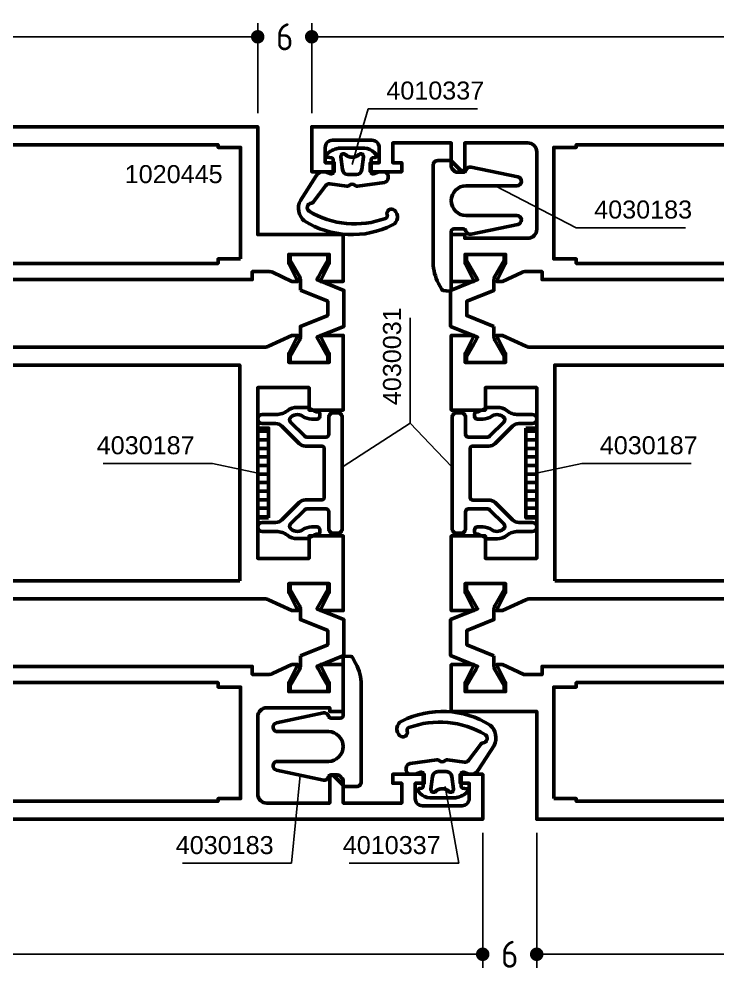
# Model space of a CAD drawing. Header units: millimetres. Extents: x 54 to 293, y 130 to 236.
# Drawn here: x 131.2 to 208.8, y 130.4 to 236.3 of the extents above; entities that cross this region are included whole.
import ezdxf

# ---------------------------------------------------------------- set-up
doc = ezdxf.new("R2010")
doc.units = ezdxf.units.MM
for name, color, linetype, lineweight in [('AM_5', 3, 'Continuous', 25), ('AM_C', 50, 'Continuous', 50), ('AM_S', 80, 'Continuous', 50)]:
    doc.layers.add(name, color=color, linetype=linetype, lineweight=lineweight)
doc.styles.add('HBS_DIMTEXTSTYLE', font='isocp.shx')
doc.styles.add('SWISSL', font='swissl.ttf')
doc.dimstyles.new('Konstruktionsschnitt 1-1$0', dxfattribs={"dimscale": 0, "dimtxt": 3, "dimasz": 1.5, "dimexe": 1.5, "dimexo": 1.5, "dimgap": 1.5, "dimtad": 0, "dimdsep": 46, "dimtxsty": 'HBS_DIMTEXTSTYLE', "dimblk": 'PUNKT', "dimcen": 0, "dimclrd": 3, "dimclre": 3, "dimclrt": 2, "dimadec": 1, "dimazin": 2, "dimtfac": 0.7, "dimtofl": 0, "dimtmove": 0, "dimatfit": 3, "dimfxl": 0, "dimtolj": 1, "dimtzin": 0, "dimarcsym": 0})

# ---------------------------------------------------------------- blocks, each defined once
blk = doc.blocks.new('PUNKT')
at = {"color": 0, "linetype": 'Continuous'}
blk.add_line((-0.5, 0), (-1, 0), dxfattribs=at)
at = {"color": 0, "linetype": 'Continuous', "const_width": 0.5}
blk.add_lwpolyline([(-0.25, 0, 1), (0.25, 0, 1)], format="xyb", close=True, dxfattribs=at)
blk = doc.blocks.new('*D29')
at = {"layer": 'AM_5', "color": 3, "lineweight": -2, "transparency": 16777216}
for p, q in [((188.69, 145.85), (188.69, 130.85)), ((286.69, 145.85), (286.69, 130.85)), ((190.19, 132.35), (234.48, 132.35)), ((285.19, 132.35), (240.9, 132.35))]:
    blk.add_line(p, q, dxfattribs=at)
at = {"layer": 'AM_5', "color": 3, "lineweight": -2, "transparency": 16777216, "xscale": 1.5, "yscale": 1.5, "zscale": 1.5, "rotation": 180}
blk.add_blockref('PUNKT', (188.69, 132.35), dxfattribs=at)
at = {"layer": 'AM_5', "color": 3, "lineweight": -2, "transparency": 16777216, "xscale": 1.5, "yscale": 1.5, "zscale": 1.5}
blk.add_blockref('PUNKT', (286.69, 132.35), dxfattribs=at)
at = {"layer": 'AM_5', "color": 2, "transparency": 16777216, "insert": (237.69, 132.35), "char_height": 3, "attachment_point": 5, "style": 'HBS_DIMTEXTSTYLE'}
blk.add_mtext('\\A1;98', dxfattribs=at)
blk = doc.blocks.new('*D30')
at = {"layer": 'AM_5', "color": 3, "lineweight": -2, "transparency": 16777216}
for p, q in [((182.69, 145.85), (182.69, 130.85)), ((188.69, 145.85), (188.69, 130.85)), ((181.19, 132.35), (179.69, 132.35)), ((190.19, 132.35), (191.69, 132.35))]:
    blk.add_line(p, q, dxfattribs=at)
at = {"layer": 'AM_5', "color": 3, "lineweight": -2, "transparency": 16777216, "xscale": 1.5, "yscale": 1.5, "zscale": 1.5}
blk.add_blockref('PUNKT', (182.69, 132.35), dxfattribs=at)
at = {"layer": 'AM_5', "color": 3, "lineweight": -2, "transparency": 16777216, "xscale": 1.5, "yscale": 1.5, "zscale": 1.5, "rotation": 180}
blk.add_blockref('PUNKT', (188.69, 132.35), dxfattribs=at)
at = {"layer": 'AM_5', "color": 2, "transparency": 16777216, "insert": (185.69, 132.35), "char_height": 3, "attachment_point": 5, "style": 'HBS_DIMTEXTSTYLE'}
blk.add_mtext('\\A1;6', dxfattribs=at)
blk = doc.blocks.new('*D31')
at = {"layer": 'AM_5', "color": 3, "lineweight": -2, "transparency": 16777216}
for p, q in [((59.69, 145.86), (59.69, 130.85)), ((182.69, 145.85), (182.69, 130.85)), ((61.19, 132.35), (117.23, 132.35)), ((181.19, 132.35), (125.15, 132.35))]:
    blk.add_line(p, q, dxfattribs=at)
at = {"layer": 'AM_5', "color": 3, "lineweight": -2, "transparency": 16777216, "xscale": 1.5, "yscale": 1.5, "zscale": 1.5, "rotation": 180}
blk.add_blockref('PUNKT', (59.69, 132.35), dxfattribs=at)
at = {"layer": 'AM_5', "color": 3, "lineweight": -2, "transparency": 16777216, "xscale": 1.5, "yscale": 1.5, "zscale": 1.5}
blk.add_blockref('PUNKT', (182.69, 132.35), dxfattribs=at)
at = {"layer": 'AM_5', "color": 2, "transparency": 16777216, "insert": (121.19, 132.35), "char_height": 3, "attachment_point": 5, "style": 'HBS_DIMTEXTSTYLE'}
blk.add_mtext('\\A1;123', dxfattribs=at)
blk = doc.blocks.new('*D34')
at = {"layer": 'AM_5', "color": 3, "lineweight": -2, "transparency": 16777216}
for p, q in [((163.69, 225.85), (163.69, 235.85)), ((261.69, 225.85), (261.69, 235.85)), ((165.19, 234.35), (209.48, 234.35)), ((260.19, 234.35), (215.9, 234.35))]:
    blk.add_line(p, q, dxfattribs=at)
at = {"layer": 'AM_5', "color": 3, "lineweight": -2, "transparency": 16777216, "xscale": 1.5, "yscale": 1.5, "zscale": 1.5, "rotation": 180}
blk.add_blockref('PUNKT', (163.69, 234.35), dxfattribs=at)
at = {"layer": 'AM_5', "color": 3, "lineweight": -2, "transparency": 16777216, "xscale": 1.5, "yscale": 1.5, "zscale": 1.5}
blk.add_blockref('PUNKT', (261.69, 234.35), dxfattribs=at)
at = {"layer": 'AM_5', "color": 2, "transparency": 16777216, "insert": (212.69, 234.35), "char_height": 3, "attachment_point": 5, "style": 'HBS_DIMTEXTSTYLE'}
blk.add_mtext('\\A1;98', dxfattribs=at)
blk = doc.blocks.new('*D35')
at = {"layer": 'AM_5', "color": 3, "lineweight": -2, "transparency": 16777216}
for p, q in [((157.69, 225.85), (157.69, 235.85)), ((163.69, 225.85), (163.69, 235.85)), ((156.19, 234.35), (154.69, 234.35)), ((165.19, 234.35), (166.69, 234.35))]:
    blk.add_line(p, q, dxfattribs=at)
at = {"layer": 'AM_5', "color": 3, "lineweight": -2, "transparency": 16777216, "xscale": 1.5, "yscale": 1.5, "zscale": 1.5}
blk.add_blockref('PUNKT', (157.69, 234.35), dxfattribs=at)
at = {"layer": 'AM_5', "color": 3, "lineweight": -2, "transparency": 16777216, "xscale": 1.5, "yscale": 1.5, "zscale": 1.5, "rotation": 180}
blk.add_blockref('PUNKT', (163.69, 234.35), dxfattribs=at)
at = {"layer": 'AM_5', "color": 2, "transparency": 16777216, "insert": (160.69, 234.35), "char_height": 3, "attachment_point": 5, "style": 'HBS_DIMTEXTSTYLE'}
blk.add_mtext('\\A1;6', dxfattribs=at)
blk = doc.blocks.new('*D36')
at = {"layer": 'AM_5', "color": 3, "lineweight": -2, "transparency": 16777216}
for p, q in [((84.69, 225.86), (84.69, 235.85)), ((157.69, 225.85), (157.69, 235.85)), ((86.19, 234.35), (117.98, 234.35)), ((156.19, 234.35), (124.4, 234.35))]:
    blk.add_line(p, q, dxfattribs=at)
at = {"layer": 'AM_5', "color": 3, "lineweight": -2, "transparency": 16777216, "xscale": 1.5, "yscale": 1.5, "zscale": 1.5, "rotation": 180}
blk.add_blockref('PUNKT', (84.69, 234.35), dxfattribs=at)
at = {"layer": 'AM_5', "color": 3, "lineweight": -2, "transparency": 16777216, "xscale": 1.5, "yscale": 1.5, "zscale": 1.5}
blk.add_blockref('PUNKT', (157.69, 234.35), dxfattribs=at)
at = {"layer": 'AM_5', "color": 2, "transparency": 16777216, "insert": (121.19, 234.35), "char_height": 3, "attachment_point": 5, "style": 'HBS_DIMTEXTSTYLE'}
blk.add_mtext('\\A1;73', dxfattribs=at)
blk = doc.blocks.new('*S405')
at = {"layer": 'AM_5', "color": 3}
for p, q in [((161.46, 142.46), (162.39, 152.26)), ((162.39, 152.26), (162.39, 152.26)), ((149.32, 142.46), (161.46, 142.46))]:
    blk.add_line(p, q, dxfattribs=at)
at = {"layer": 'AM_5', "color": 2, "insert": (159.46, 143.46), "char_height": 2, "attachment_point": 9, "style": 'SWISSL'}
blk.add_mtext('4030183', dxfattribs=at)
blk = doc.blocks.new('*S406')
at = {"layer": 'AM_5', "color": 3}
for p, q in [((180.02, 142.46), (178.53, 151)), ((178.53, 151), (178.53, 151)), ((167.87, 142.46), (180.02, 142.46))]:
    blk.add_line(p, q, dxfattribs=at)
at = {"layer": 'AM_5', "color": 2, "insert": (178.02, 143.46), "char_height": 2, "attachment_point": 9, "style": 'SWISSL'}
blk.add_mtext('4010337', dxfattribs=at)
blk = doc.blocks.new('*S407')
at = {"layer": 'AM_5', "color": 3, "linetype": 'Continuous'}
blk.add_line((186.3, 216.63), (184.08, 217.78), dxfattribs=at)
at = {"layer": 'AM_5', "color": 3}
for p, q in [((193.08, 213.12), (186.3, 216.63)), ((205.21, 213.12), (193.08, 213.12))]:
    blk.add_line(p, q, dxfattribs=at)
at = {"layer": 'AM_5', "color": 2, "insert": (195.08, 214.12), "char_height": 2, "attachment_point": 7, "style": 'SWISSL'}
blk.add_mtext('4030183', dxfattribs=at)
blk = doc.blocks.new('*S408')
at = {"layer": 'AM_5', "color": 3}
for p, q in [((169.98, 226.35), (168.87, 222.55)), ((182.13, 226.35), (169.98, 226.35))]:
    blk.add_line(p, q, dxfattribs=at)
at = {"layer": 'AM_5', "color": 3, "linetype": 'Continuous'}
blk.add_line((168.87, 222.55), (168.17, 220.15), dxfattribs=at)
at = {"layer": 'AM_5', "color": 2, "insert": (171.98, 227.35), "char_height": 2, "attachment_point": 7, "style": 'SWISSL'}
blk.add_mtext('4010337', dxfattribs=at)
blk = doc.blocks.new('*S419')
at = {"layer": 'AM_5', "color": 3}
for p, q in [((193.7, 186.91), (190.57, 186.24)), ((205.85, 186.91), (193.7, 186.91))]:
    blk.add_line(p, q, dxfattribs=at)
at = {"layer": 'AM_5', "color": 3, "linetype": 'Continuous'}
blk.add_line((190.57, 186.24), (188.12, 185.72), dxfattribs=at)
at = {"layer": 'AM_5', "color": 2, "insert": (195.7, 187.91), "char_height": 2, "attachment_point": 7, "style": 'SWISSL'}
blk.add_mtext('4030187', dxfattribs=at)
blk = doc.blocks.new('*S420')
at = {"layer": 'AM_5', "color": 3}
for p, q in [((140.53, 186.91), (152.68, 186.91)), ((152.68, 186.91), (155.81, 186.24))]:
    blk.add_line(p, q, dxfattribs=at)
at = {"layer": 'AM_5', "color": 3, "linetype": 'Continuous'}
blk.add_line((155.81, 186.24), (158.26, 185.72), dxfattribs=at)
at = {"layer": 'AM_5', "color": 2, "insert": (150.68, 187.91), "char_height": 2, "attachment_point": 9, "style": 'SWISSL'}
blk.add_mtext('4030187', dxfattribs=at)
blk = doc.blocks.new('*S421')
at = {"layer": 'AM_5', "color": 3}
for p, q in [((174.64, 203.1), (174.64, 191.4)), ((174.64, 191.4), (169.19, 187.88)), ((174.64, 191.4), (177.57, 188.32))]:
    blk.add_line(p, q, dxfattribs=at)
at = {"layer": 'AM_5', "color": 3, "linetype": 'Continuous'}
for p, q in [((169.19, 187.88), (167.09, 186.52)), ((177.57, 188.32), (179.29, 186.51))]:
    blk.add_line(p, q, dxfattribs=at)
at = {"layer": 'AM_5', "color": 2, "insert": (173.64, 193.4), "char_height": 2, "attachment_point": 7, "rotation": 90, "style": 'SWISSL'}
blk.add_mtext('4030031', dxfattribs=at)
blk = doc.blocks.new('WI1020444')
for points in [[(-14.39, 3.42, 0.185405), (-15.7, 4), (-15.7, 20), (-13.7, 20), (-13.7, 19), (-12.7, 19), (-12.7, 22.5), (-13.7, 22.5), (-13.7, 21.5), (-15.4, 21.5, -0.414214), (-16.2, 22.3), (-16.2, 26.7, -0.414214), (-15.4, 27.5), (-13.7, 27.5), (-13.7, 26.5), (-12.7, 26.5), (-12.7, 29), (-17.7, 29), (-17.7, -69), (-5.7, -69), (-5.7, -78.5), (-2, -78.5), (-2, -78.5), (-0.5, -78.5), (-0.5, -75.95), (-2.5, -76.95), (-3.5, -76.95), (-3.5, -72.45), (-2.5, -72.45), (-0.5, -73.45), (-0.5, -72.8), (-1.6, -70.44), (-1.6, -68.4), (-0.7, -68.4), (-0.7, -4.1), (1.36, -4.1, 0.294108), (2.27, -3.51), (3, -1.9), (3, -1.25), (1, -2.25), (0, -2.25), (0, 2.25), (1, 2.25), (3, 1.25), (3, 3.8), (0, 3.8), (0, 4), (-2.7, 4, 0.414214), (-3.7, 3), (-3.7, 2.5), (-1.8, 2.5), (-1.8, -0.5), (-14.7, -0.5, -0.414214), (-15.7, 0.5), (-15.7, 2.5), (-14.2, 2.5), (-13.99, 3.02), (-14.39, 3.42)], [(3.99, -0.95), (2.87, -0.95, 0.131652), (2.47, -1.06), (0.66, -2.1), (0, -2.1), (0, 2.1), (0.66, 2.1), (2, 1.33), (2.49, 1.04), (2.79, 0.87), (4, 3.88), (8, 3.88), (9.21, 0.87), (11.34, 2.1), (12, 2.1), (12, -2.1), (11.34, -2.1), (9.53, -1.06, 0.131652), (9.13, -0.95), (8.01, -0.95), (6.79, 2.08), (5.21, 2.08)], [(6.8, -8.67, -0.198912), (8.26, -5.14), (9, -4.4), (9, -1.25), (11, -2.25), (12, -2.25), (12, 2.25), (11, 2.25), (9, 1.25), (9, 3.8), (15.5, 3.8), (15.5, 2.3), (13.8, 2.3), (13.8, -0.5), (27.8, -0.5), (27.8, 2.3), (26.1, 2.3), (26.1, 3.8), (32.6, 3.8), (32.6, 1.25), (30.6, 2.25), (29.6, 2.25), (29.6, -2.25), (30.6, -2.25), (32.6, -1.25), (32.6, -4.4), (33.34, -5.14, -0.198912), (34.8, -8.67), (34.8, -69.79, 0.109518), (34.89, -70.21), (36.1, -72.8), (36.1, -73.45), (34.1, -72.45), (33.1, -72.45), (33.1, -76.95), (34.1, -76.95), (36.1, -75.95), (36.1, -78.5), (27.8, -78.5), (27.8, -74.7), (30.3, -74.7), (30.3, -69), (11.3, -69), (11.3, -74.7), (13.8, -74.7), (13.8, -78.5), (5.5, -78.5), (5.5, -75.95), (7.5, -76.95), (8.5, -76.95), (8.5, -72.45), (7.5, -72.45), (5.5, -73.45), (5.5, -72.8), (6.71, -70.21, 0.109518), (6.8, -69.79)], [(33.59, -0.95), (32.47, -0.95, 0.131652), (32.07, -1.06), (30.26, -2.1), (29.6, -2.1), (29.6, 2.1), (30.26, 2.1), (31.6, 1.33), (32.09, 1.04), (32.39, 0.87), (33.6, 3.88), (37.6, 3.88), (38.81, 0.87), (40.94, 2.1), (41.6, 2.1), (41.6, -2.1), (40.94, -2.1), (39.13, -1.06, 0.131652), (38.73, -0.95), (37.61, -0.95), (36.39, 2.08), (34.82, 2.08)], [(38.6, 3.8), (38.6, 1.25), (40.6, 2.25), (41.6, 2.25), (41.6, -2.25), (40.6, -2.25), (38.6, -1.25), (38.6, -1.9), (39.33, -3.51, 0.294108), (40.24, -4.1), (42.3, -4.1), (42.3, -68.4), (43.2, -68.4), (43.2, -70.22, -0.109518), (43.11, -70.64), (42.1, -72.8), (42.1, -73.45), (44.1, -72.45), (45.1, -72.45), (45.1, -76.95), (44.1, -76.95), (42.1, -75.95), (42.1, -78.5), (47.3, -78.5), (47.3, -77), (46.9, -77), (46.9, -70, -0.414214), (47.9, -69), (56.5, -69, -0.414214), (57.5, -70), (57.5, -77), (54.5, -77), (54.36, -77.34), (55.52, -78.5), (57.5, -78.5), (57.5, -85), (55.3, -85), (55.3, -84), (54.3, -84), (54.3, -87.5), (55.3, -87.5), (55.3, -86.5), (57, -86.5, -0.414214), (57.8, -87.3), (57.8, -91.7, -0.414214), (57, -92.5), (55.3, -92.5), (55.3, -91.5), (54.3, -91.5), (54.3, -94), (59.3, -94), (59.3, 4), (57.41, 4, 0.198912), (55.99, 3.41), (55.59, 3.01), (55.8, 2.5), (57.6, 2.5), (57.6, 0.5, -0.414214), (56.6, -0.5), (43.4, -0.5), (43.4, 2.5), (45.3, 2.5), (45.3, 3, 0.414214), (44.3, 4), (41.6, 4), (41.6, 3.8), (38.6, 3.8)], [(8.8, -67), (32.8, -67), (32.8, -8.67, 0.198912), (31.92, -6.55), (30.16, -4.79, 0.154989), (29.63, -4.51, -0.248244), (27.78, -3.09, 0.293963), (26.87, -2.5), (14.74, -2.5, 0.293963), (13.83, -3.09, -0.248244), (11.97, -4.51, 0.154989), (11.44, -4.79), (9.68, -6.55, 0.198912), (8.8, -8.67)], [(0.49, -73.75), (-0.63, -73.75, -0.131652), (-1.03, -73.64), (-2.84, -72.6), (-3.5, -72.6), (-3.5, -76.8), (-2.84, -76.8), (-1.5, -76.03), (-1.01, -75.74), (-0.71, -75.57), (0.5, -78.57), (4.5, -78.57), (5.71, -75.57), (7.84, -76.8), (8.5, -76.8), (8.5, -72.6), (7.84, -72.6), (6.03, -73.64, -0.131652), (5.63, -73.75), (4.51, -73.75), (3.29, -76.77), (1.71, -76.77)], [(37.09, -73.75), (35.97, -73.75, -0.131652), (35.57, -73.64), (33.76, -72.6), (33.1, -72.6), (33.1, -76.8), (33.76, -76.8), (35.1, -76.03), (35.59, -75.74), (35.89, -75.57), (37.1, -78.57), (41.1, -78.57), (42.31, -75.57), (44.44, -76.8), (45.1, -76.8), (45.1, -72.6), (44.44, -72.6), (42.63, -73.64, -0.131652), (42.23, -73.75), (41.11, -73.75), (39.89, -76.77), (38.31, -76.77)]]:
    blk.add_lwpolyline(points, format="xyb", close=True)
for points in [[(-15.4, -67.1), (-3, -67.1), (-3, -64.6), (-2.5, -64.6), (-2.5, -4.9), (-3, -4.9), (-3, -2.4), (-15.4, -2.4), (-15.4, -4.9), (-15.7, -4.9), (-15.7, -64.6), (-15.4, -64.6), (-15.4, -67.1)], [(44.1, -4.9), (44.1, -64.6), (44.6, -64.6), (44.6, -67.1), (57, -67.1), (57, -64.6), (57.3, -64.6), (57.3, -4.9), (57, -4.9), (57, -2.4), (44.6, -2.4), (44.6, -4.9), (44.1, -4.9)]]:
    blk.add_lwpolyline(points, close=True)
blk = doc.blocks.new('WI1020445')
for points in [[(-59.8, 2.2), (-60.81, 4.36, -0.109518), (-60.9, 4.78), (-60.9, 6.6), (-60, 6.6), (-60, 70.9), (-57.94, 70.9, 0.294108), (-57.03, 71.49), (-56.3, 73.1), (-56.3, 73.75), (-58.3, 72.75), (-59.3, 72.75), (-59.3, 77.25), (-58.3, 77.25), (-56.3, 76.25), (-56.3, 78.8), (-59.3, 78.8), (-59.3, 79), (-62, 79, 0.414214), (-63, 78), (-63, 77.5), (-61.1, 77.5), (-61.1, 74.5), (-74, 74.5, -0.414214), (-75, 75.5), (-75, 95), (-73, 95), (-73, 94), (-72, 94), (-72, 97.5), (-73, 97.5), (-73, 96.5), (-74.7, 96.5, -0.414214), (-75.5, 97.3), (-75.5, 101.7, -0.414214), (-74.7, 102.5), (-73, 102.5), (-73, 101.5), (-72, 101.5), (-72, 104), (-77, 104), (-77, -19), (-72, -19), (-72, -16.5), (-73, -16.5), (-73, -17.5), (-74.7, -17.5, -0.414214), (-75.5, -16.7), (-75.5, -12.3, -0.414214), (-74.7, -11.5), (-73, -11.5), (-73, -12.5), (-72, -12.5), (-72, -9), (-73, -9), (-73, -10), (-75.2, -10), (-75.2, -3.5), (-73.22, -3.5), (-72.06, -2.34), (-72.2, -2), (-75.2, -2), (-75.2, 5, -0.414214), (-74.2, 6), (-65.6, 6, -0.414214), (-64.6, 5), (-64.6, -2), (-65, -2), (-65, -3.5), (-59.8, -3.5), (-59.8, -0.95), (-61.8, -1.95), (-62.8, -1.95), (-62.8, 2.55), (-61.8, 2.55), (-59.8, 1.55), (-59.8, 2.2)], [(-55.31, 74.05), (-56.43, 74.05, 0.131652), (-56.83, 73.94), (-58.64, 72.9), (-59.3, 72.9), (-59.3, 77.1), (-58.64, 77.1), (-57.3, 76.33), (-56.81, 76.04), (-56.51, 75.87), (-55.3, 78.88), (-51.3, 78.88), (-50.09, 75.87), (-47.96, 77.1), (-47.3, 77.1), (-47.3, 72.9), (-47.96, 72.9), (-49.77, 73.94, 0.131652), (-50.17, 74.05), (-51.29, 74.05), (-52.52, 77.08), (-54.09, 77.08)], [(-52.5, 66.33, -0.198912), (-51.04, 69.86), (-50.3, 70.6), (-50.3, 73.75), (-48.3, 72.75), (-47.3, 72.75), (-47.3, 77.25), (-48.3, 77.25), (-50.3, 76.25), (-50.3, 78.8), (-43.8, 78.8), (-43.8, 77.3), (-45.5, 77.3), (-45.5, 74.5), (-31.5, 74.5), (-31.5, 77.3), (-33.2, 77.3), (-33.2, 78.8), (-26.7, 78.8), (-26.7, 76.25), (-28.7, 77.25), (-29.7, 77.25), (-29.7, 72.75), (-28.7, 72.75), (-26.7, 73.75), (-26.7, 70.6), (-25.96, 69.86, -0.198912), (-24.5, 66.33), (-24.5, 5.21, 0.109518), (-24.41, 4.79), (-23.2, 2.2), (-23.2, 1.55), (-25.2, 2.55), (-26.2, 2.55), (-26.2, -1.95), (-25.2, -1.95), (-23.2, -0.95), (-23.2, -3.5), (-31.5, -3.5), (-31.5, 0.3), (-29, 0.3), (-29, 6), (-48, 6), (-48, 0.3), (-45.5, 0.3), (-45.5, -3.5), (-53.8, -3.5), (-53.8, -0.95), (-51.8, -1.95), (-50.8, -1.95), (-50.8, 2.55), (-51.8, 2.55), (-53.8, 1.55), (-53.8, 2.2), (-52.59, 4.79, 0.109518), (-52.5, 5.21)], [(-21.69, 74.05), (-20.57, 74.05, -0.131652), (-20.17, 73.94), (-18.36, 72.9), (-17.7, 72.9), (-17.7, 77.1), (-18.36, 77.1), (-19.7, 76.33), (-20.19, 76.04), (-20.49, 75.87), (-21.7, 78.88), (-25.7, 78.88), (-26.91, 75.87), (-29.04, 77.1), (-29.7, 77.1), (-29.7, 72.9), (-29.04, 72.9), (-27.23, 73.94, -0.131652), (-26.83, 74.05), (-25.71, 74.05), (-24.49, 77.08), (-22.91, 77.08)], [(-17.7, 79), (-15, 79, -0.414214), (-14, 78), (-14, 77.5), (-15.9, 77.5), (-15.9, 74.5), (-2.7, 74.5, 0.414214), (-1.7, 75.5), (-1.7, 77.5), (-3.5, 77.5), (-3.71, 78.01), (-3.31, 78.41, -0.198912), (-1.9, 79), (0, 79), (0, 6), (-12, 6), (-12, -3.5), (-17.2, -3.5), (-17.2, -0.95), (-15.2, -1.95), (-14.2, -1.95), (-14.2, 2.55), (-15.2, 2.55), (-17.2, 1.55), (-17.2, 2.2), (-16.19, 4.36, 0.109518), (-16.1, 4.78), (-16.1, 6.6), (-17, 6.6), (-17, 70.9), (-19.06, 70.9, -0.294108), (-19.97, 71.49), (-20.7, 73.1), (-20.7, 73.75), (-18.7, 72.75), (-17.7, 72.75), (-17.7, 77.25), (-18.7, 77.25), (-20.7, 76.25), (-20.7, 78.8), (-17.7, 78.8), (-17.7, 79)], [(-50.5, 8), (-26.5, 8), (-26.5, 66.33, 0.198912), (-27.38, 68.45), (-29.14, 70.21, 0.154989), (-29.67, 70.49, -0.248244), (-31.53, 71.91, 0.293963), (-32.44, 72.5), (-44.57, 72.5, 0.293963), (-45.48, 71.91, -0.248244), (-47.33, 70.49, 0.154989), (-47.86, 70.21), (-49.62, 68.45, 0.198912), (-50.5, 66.33)], [(-58.81, 1.25), (-59.93, 1.25, -0.131652), (-60.33, 1.36), (-62.14, 2.4), (-62.8, 2.4), (-62.8, -1.8), (-62.14, -1.8), (-60.8, -1.03), (-60.31, -0.74), (-60.01, -0.57), (-58.8, -3.58), (-54.8, -3.58), (-53.59, -0.57), (-51.46, -1.8), (-50.8, -1.8), (-50.8, 2.4), (-51.46, 2.4), (-53.27, 1.36, -0.131652), (-53.67, 1.25), (-54.79, 1.25), (-56.02, -1.78), (-57.59, -1.78)], [(-18.19, 1.25), (-17.07, 1.25, 0.131652), (-16.67, 1.36), (-14.86, 2.4), (-14.2, 2.4), (-14.2, -1.8), (-14.86, -1.8), (-16.2, -1.03), (-16.69, -0.74), (-16.99, -0.57), (-18.2, -3.58), (-22.2, -3.58), (-23.41, -0.57), (-25.54, -1.8), (-26.2, -1.8), (-26.2, 2.4), (-25.54, 2.4), (-23.73, 1.36, 0.131652), (-23.33, 1.25), (-22.21, 1.25), (-20.99, -1.78), (-19.41, -1.78)]]:
    blk.add_lwpolyline(points, format="xyb", close=True)
for points in [[(-62.3, 72.6), (-74.7, 72.6), (-74.7, 70.1), (-75, 70.1), (-75, 10.4), (-74.7, 10.4), (-74.7, 7.9), (-62.3, 7.9), (-62.3, 10.4), (-61.8, 10.4), (-61.8, 70.1), (-62.3, 70.1), (-62.3, 72.6)], [(-14.7, 7.9), (-2.3, 7.9), (-2.3, 10.4), (-2, 10.4), (-2, 70.1), (-2.3, 70.1), (-2.3, 72.6), (-14.7, 72.6), (-14.7, 70.1), (-15.2, 70.1), (-15.2, 10.4), (-14.7, 10.4), (-14.7, 7.9)]]:
    blk.add_lwpolyline(points, close=True)
blk = doc.blocks.new('WI4010337')
for points in [[(3, -2.6, -0.059278), (2.91, -2.59, -0.117049), (1.67, -1.96, -0.635393), (1.77, -1.61), (2.23, -1.53, 0.36397), (2.4, -1.33), (2.4, 0.04, 0.520567), (2.13, 0.23), (1.55, 0.02, -0.087489), (1.45, 0), (1.34, 0, -0.254502), (0.5, 0.46), (-1.26, 3.19, -0.346313), (-0.82, 5.48, -0.262362), (8.99, 5.92, -0.532594), (9.19, 4.28, -0.763093), (8.39, 4.81, 0.405422), (8.21, 5.19, 0.226764), (-0.3, 4.4, 0.686875), (-0.04, 3.5, -0.213671), (0.17, 3.38), (1.56, 1.54, 0.272627), (2.03, 1.35), (3.91, 1.62, -0.228564), (4.16, 1.54, 0.398435), (4.84, 1.54, -0.228564), (5.09, 1.62), (8.07, 1.2, -0.373635), (8.5, 0.7), (8.5, 0.5, -0.414214), (8, 0), (7.55, 0, -0.087489), (7.45, 0.02), (6.87, 0.23, 0.520567), (6.6, 0.04), (6.6, -1.33, 0.36397), (6.77, -1.53), (7.03, -1.58, -0.594937), (7.15, -1.91), (6.95, -2.12, -0.208), (5.85, -2.6)], [(4.98, 0.3, -0.378866), (5.57, -0.23), (5.75, -1.66, -0.717695), (5.24, -1.91, 0.421053), (3.76, -1.91, -0.717695), (3.25, -1.66), (3.43, -0.23, -0.378866), (4.02, 0.3)]]:
    blk.add_lwpolyline(points, format="xyb", close=True)
blk = doc.blocks.new('WI4030031')
blk.add_lwpolyline([(6.2, -9.4, 0.414214), (6.7, -8.9), (6.7, -8.4, 0.414214), (6.2, -7.9), (4.3, -7.9, -0.414214), (4, -7.6), (4, -5.44, -0.198912), (4.09, -5.23), (5.7, -3.62, -0.366985), (6.08, -3.59, -0.409938), (6.32, -4.97, 0.152896), (6, -6), (6, -6.6, 0.414214), (6.3, -6.9), (6.6, -6.9, 0.414214), (6.8, -6.7), (6.8, -6.55, -0.131652), (6.84, -6.4), (7.26, -5.67, 0.131652), (7.3, -5.52), (7.3, -4.4, 0.166731), (6.92, -3.3, -0.166731), (6.5, -2.07), (6.5, -0.5, 1), (5.5, -0.5), (5.5, -1.99, -0.198912), (5.21, -2.69), (3.29, -4.61, 0.198912), (3, -5.31), (3, -7.1, -0.414214), (2.7, -7.4), (-2.7, -7.4, -0.414214), (-3, -7.1), (-3, -5.31, 0.198912), (-3.29, -4.61), (-5.21, -2.69, -0.198912), (-5.5, -1.99), (-5.5, -0.5, 1), (-6.5, -0.5), (-6.5, -2.07, -0.166731), (-6.92, -3.3, 0.166731), (-7.3, -4.4), (-7.3, -5.52, 0.131652), (-7.26, -5.67), (-6.84, -6.4, -0.131652), (-6.8, -6.55), (-6.8, -6.7, 0.414214), (-6.6, -6.9), (-6.3, -6.9, 0.414214), (-6, -6.6), (-6, -6, 0.152896), (-6.32, -4.97, -0.409938), (-6.08, -3.59, -0.366985), (-5.7, -3.62), (-4.09, -5.23, -0.198912), (-4, -5.44), (-4, -7.6, -0.414214), (-4.3, -7.9), (-6.2, -7.9, 0.414214), (-6.7, -8.4), (-6.7, -8.9, 0.414214), (-6.2, -9.4), (6.2, -9.4)], format="xyb", close=True)
blk = doc.blocks.new('WI4030183')
blk.add_lwpolyline([(7.3, 2, -0.414214), (7.8, 1.5), (7.8, 0.2, -0.414214), (7.6, 0), (7.08, 0, 0.198912), (6.94, -0.06), (6.59, -0.41, 0.198912), (6.5, -0.62), (6.5, -1.33, 0.341999), (6.72, -1.62, -0.401322), (7.09, -2.2), (5.99, -7.4, -0.900845), (5, -7.3), (5, -1.65, 1), (1.7, -1.65), (1.7, -7.3, -0.900845), (0.71, -7.4), (-0.39, -2.2, -0.401322), (-0.03, -1.62, 0.341999), (0.2, -1.33), (0.2, -0.3, 0.445229), (-0.13, 0), (-6.51, 0, -0.445229), (-6.71, 0.22), (-6.64, 0.89, -0.249328), (-6.54, 1.05), (-5.85, 1.41, -0.120826), (-3.54, 2), (7.3, 2)], format="xyb", close=True)
blk = doc.blocks.new('WI4030187')
h = blk.add_hatch()
h.set_pattern_fill('LINE', color=256, scale=0.3, angle=90)
h.paths.add_polyline_path([(5, 0), (5, 1.2), (-5, 1.2), (-5, 0)])
blk.add_lwpolyline([(5, 1.2), (5, 0), (-5, 0), (-5, 1.2), (5, 1.2)], close=True)

msp = doc.modelspace()

# ---------------------------------------------------------------- block references
at = {"layer": 'AM_5'}
for name in ['*S408', '*S407', '*S421', '*S420', '*S419', '*S405', '*S406']:
    msp.add_blockref(name, (0, 0), dxfattribs=at)
at = {"layer": 'AM_C', "xscale": -1}
for name, p, rotation in [('WI4010337', (163.69, 219.354), 180), ('WI4030031', (188.69, 185.853), 269.9999999999999), ('WI4010337', (182.689, 152.354), 359.9999999999999)]:
    msp.add_blockref(name, p, dxfattribs=dict(at, rotation=rotation))
at = {"layer": 'AM_C'}
for name, p, rotation in [('WI4030183', (179.19, 212.783), 89.99999999999991), ('WI4030031', (157.69, 185.855), 89.99999999999991), ('WI4030187', (157.69, 185.855), 270), ('WI4030187', (188.69, 185.853), 89.99999999999991), ('WI4030183', (167.189, 158.798), 270)]:
    msp.add_blockref(name, p, dxfattribs=dict(at, rotation=rotation))
at = {"layer": 'AM_S', "rotation": 89.99999999999991}
msp.add_blockref('WI1020445', (163.69, 224.356), dxfattribs=at)
at = {"layer": 'AM_S', "xscale": -1, "rotation": 269.9999999999999}
msp.add_blockref('WI1020444', (257.689, 165.053), dxfattribs=at)

# ---------------------------------------------------------------- texts
at = {"layer": 'AM_5', "color": 2, "insert": (153.79, 218.054), "char_height": 2, "attachment_point": 9, "style": 'SWISSL'}
msp.add_mtext('1020445', dxfattribs=at)

# ---------------------------------------------------------------- dimensions: what is measured, and where the dimension line sits
at = {"layer": 'AM_5'}
for base, p1, p2, picture, middle in [((157.69, 234.354), (84.69, 224.356), (157.69, 224.354), '*D36', (121.19, 234.354)), ((261.69, 234.354), (163.69, 224.354), (261.69, 224.354), '*D34', (212.69, 234.354)), ((182.689, 132.353), (59.689, 147.355), (182.689, 147.354), '*D31', (121.189, 132.353)), ((286.69, 132.353), (188.69, 147.353), (286.69, 147.353), '*D29', (237.69, 132.353))]:
    dim = msp.add_linear_dim(base=base, p1=p1, p2=p2, dimstyle='Konstruktionsschnitt 1-1$0', override={"dimscale": 1}, dxfattribs=at)
    dim.commit()
    dim.dimension.update_dxf_attribs({"geometry": picture, "text_midpoint": middle})
for base, p1, p2, picture, middle in [((163.69, 234.354), (157.69, 224.354), (163.69, 224.354), '*D35', (160.69, 234.354)), ((188.69, 132.353), (182.689, 147.354), (188.69, 147.353), '*D30', (185.689, 132.353))]:
    dim = msp.add_linear_dim(base=base, p1=p1, p2=p2, dimstyle='Konstruktionsschnitt 1-1$0', override={"dimscale": 1}, dxfattribs=at)
    dim.commit()
    dim.dimension.update_dxf_attribs({"geometry": picture, "text_midpoint": middle, "dimtype": 160})

doc.saveas('drawing.dxf')
